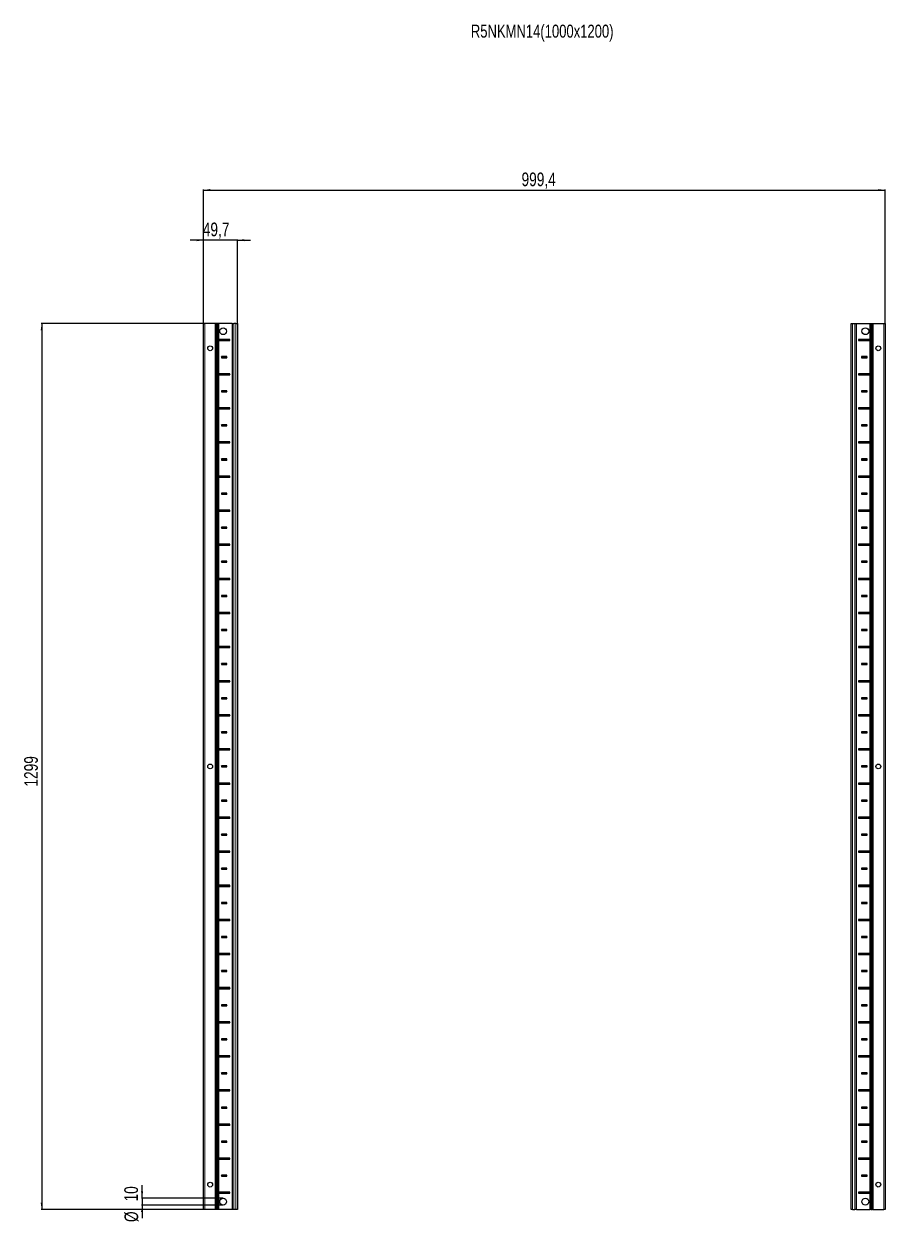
# Model space of a CAD drawing. Header units: millimetres. Extents: x -199 to 4194, y -2447 to 1507.
# Drawn here: x -199 to 1063, y -870 to 886 of the extents above; entities that cross this region are included whole.
import ezdxf

# ---------------------------------------------------------------- set-up
doc = ezdxf.new("R2010")
doc.units = ezdxf.units.MM
doc.layers.add('FORMAT', color=7, linetype='Continuous')
doc.styles.add('SLDTEXTSTYLE0', font='TXT', dxfattribs={"width": 0.75})
doc.dimstyles.new('SLDDIMSTYLE0', dxfattribs={"dimtxt": 20, "dimasz": 10, "dimexe": 0, "dimexo": 0.0625, "dimgap": 5, "dimtad": 2, "dimdec": 1, "dimrnd": 1e-09, "dimzin": 12, "dimdsep": 46, "dimtxsty": 'SLDTEXTSTYLE0', "dimsah": 1, "dimcen": 0.09, "dimadec": 0, "dimazin": 3, "dimtfac": 1, "dimtofl": 0, "dimtmove": 0, "dimatfit": 3, "dimfxl": 0, "dimfrac": 2, "dimtolj": 1, "dimtzin": 12, "dimarcsym": 0})
doc.dimstyles.new('SLDDIMSTYLE1', dxfattribs={"dimtxt": 20, "dimasz": 10, "dimexe": 0, "dimexo": 0.0625, "dimgap": 5, "dimtad": 2, "dimdec": 1, "dimrnd": 1e-09, "dimzin": 12, "dimdsep": 46, "dimtxsty": 'SLDTEXTSTYLE0', "dimsah": 1, "dimcen": 0.09, "dimadec": 0, "dimazin": 3, "dimtfac": 1, "dimtmove": 0, "dimatfit": 0, "dimfxl": 0, "dimfrac": 2, "dimtolj": 1, "dimtzin": 12, "dimarcsym": 0})

# ---------------------------------------------------------------- blocks, each defined once
blk = doc.blocks.new('_D')
at = {"layer": 'FORMAT'}
for p, q in [((86.4, 447.2), (-174.2, 447.2)), ((-173.2, 447.2), (-173.2, -851.8)), ((86.4, -851.8), (-174.2, -851.8))]:
    blk.add_line(p, q, dxfattribs=at)
for points in [[(-173.2, 447.2), (-174.7, 437.2), (-171.6, 437.2)], [(-173.2, -851.8), (-171.6, -841.8), (-174.7, -841.8)]]:
    blk.add_solid(points, dxfattribs=at)
at = {"layer": 'FORMAT', "insert": (-198.9, -231.8), "char_height": 20, "attachment_point": 1, "rotation": 90, "style": 'SLDTEXTSTYLE0'}
blk.add_mtext('1299', dxfattribs=at)
blk = doc.blocks.new('_D_1')
at = {"layer": 'FORMAT'}
for p, q in [((64, 447.2), (64, 643.6)), ((64, 642.6), (1063.4, 642.6)), ((1063.4, 447.2), (1063.4, 643.6))]:
    blk.add_line(p, q, dxfattribs=at)
for points in [[(64, 642.6), (74, 641.1), (74, 644.2)], [(1063.4, 642.6), (1053.4, 644.2), (1053.4, 641.1)]]:
    blk.add_solid(points, dxfattribs=at)
at = {"layer": 'FORMAT', "insert": (530.4, 668.4), "char_height": 20, "attachment_point": 1, "style": 'SLDTEXTSTYLE0'}
blk.add_mtext('999,4', dxfattribs=at)
blk = doc.blocks.new('_D_2')
at = {"layer": 'FORMAT'}
for p, q in [((64, 569.2), (44.7, 569.2)), ((64, 447.2), (64, 570.2)), ((113.7, 569.2), (64, 569.2)), ((113.7, 447.2), (113.7, 570.2)), ((113.7, 569.2), (132.9, 569.2))]:
    blk.add_line(p, q, dxfattribs=at)
for points in [[(64, 569.2), (54, 570.7), (54, 567.7)], [(113.7, 569.2), (123.7, 567.7), (123.7, 570.7)]]:
    blk.add_solid(points, dxfattribs=at)
at = {"layer": 'FORMAT', "insert": (63, 595), "char_height": 20, "attachment_point": 1, "style": 'SLDTEXTSTYLE0'}
blk.add_mtext('49,7', dxfattribs=at)
blk = doc.blocks.new('_D_3')
at = {"layer": 'FORMAT'}
for p, q in [((-26, -835.3), (-26, -816.1)), ((92.8, -835.3), (-27, -835.3)), ((-26, -835.3), (-26, -845.3)), ((92.8, -845.3), (-27, -845.3)), ((-26, -845.3), (-26, -864.5))]:
    blk.add_line(p, q, dxfattribs=at)
for points in [[(-26, -835.3), (-24.5, -825.3), (-27.6, -825.3)], [(-26, -845.3), (-27.6, -855.3), (-24.5, -855.3)]]:
    blk.add_solid(points, dxfattribs=at)
at = {"layer": 'FORMAT', "char_height": 20, "attachment_point": 1, "rotation": 90, "style": 'SLDTEXTSTYLE0'}
for s, insert in [('10', (-52.1, -840)), ('%%c', (-51.8, -870.2))]:
    blk.add_mtext(s, dxfattribs=dict(at, insert=insert))

msp = doc.modelspace()

# ---------------------------------------------------------------- linework, layer by layer
at = {"color": 7, "linetype": 'Continuous', "lineweight": 25}
for p, q in [((63.98, -851.79), (63.98, 447.21)), ((63.98, 447.21), (65.98, 447.21)), ((81.33, 447.21), (65.98, 447.21)), ((81.33, 447.21), (81.98, 447.21)), ((81.98, -851.79), (81.98, 447.21)), ((81.98, 447.21), (82.56, 447.21)), ((83.77, 447.21), (82.56, 447.21)), ((83.77, -851.79), (83.77, 447.21)), ((83.8, 447.21), (83.77, 447.21)), ((83.8, -851.79), (83.8, 447.21)), ((85.01, 447.21), (83.8, 447.21)), ((85.01, 447.21), (86.42, 447.21)), ((105.83, 447.21), (86.42, 447.21)), ((105.83, 447.21), (106.48, 447.21)), ((106.48, -851.79), (106.48, 447.21)), ((106.48, 447.21), (108.48, 447.21)), ((111.68, 447.21), (108.48, 447.21)), ((111.68, 447.21), (113.68, 447.21)), ((113.68, 447.21), (113.68, -851.79)), ((1013.68, -851.79), (1013.68, 447.21)), ((1013.68, 447.21), (1015.68, 447.21)), ((1015.68, 447.21), (1018.88, 447.21)), ((1018.88, 447.21), (1020.88, 447.21)), ((1020.88, 447.21), (1020.88, -851.79)), ((1020.88, 447.21), (1021.53, 447.21)), ((1021.53, 447.21), (1040.93, 447.21)), ((1040.93, 447.21), (1042.34, 447.21)), ((1042.34, 447.21), (1043.55, 447.21)), ((1043.55, 447.21), (1043.55, -851.79)), ((1043.55, 447.21), (1043.58, 447.21)), ((1043.58, 447.21), (1043.58, -851.79)), ((1043.58, 447.21), (1044.79, 447.21)), ((1044.79, 447.21), (1045.38, 447.21)), ((1045.38, 447.21), (1045.38, -851.79)), ((1045.38, 447.21), (1046.03, 447.21)), ((1046.03, 447.21), (1061.38, 447.21)), ((1061.38, 447.21), (1063.38, 447.21)), ((1063.38, 447.21), (1063.38, -851.79)), ((85.93, 423.35), (85.93, 422.06)), ((86.58, 422.71), (85.93, 423.35)), ((86.58, 422.71), (85.93, 422.06)), ((102.83, 423.46), (86.42, 423.46)), ((86.42, 421.96), (102.83, 421.96)), ((102.08, 422.71), (86.58, 422.71)), ((102.08, 422.71), (102.83, 423.46)), ((102.08, 422.71), (102.83, 421.96)), ((102.83, 421.96), (102.83, 423.46)), ((1040.93, 423.46), (1024.53, 423.46)), ((1024.53, 423.46), (1024.53, 421.96)), ((1025.28, 422.71), (1024.53, 423.46)), ((1025.28, 422.71), (1024.53, 421.96)), ((1024.53, 421.96), (1040.93, 421.96)), ((1025.28, 422.71), (1040.78, 422.71)), ((1040.78, 422.71), (1041.42, 423.35)), ((1040.78, 422.71), (1041.42, 422.06)), ((1041.42, 422.06), (1041.42, 423.35)), ((98.33, 398.46), (90.33, 398.46)), ((90.33, 398.46), (90.33, 396.96)), ((91.08, 397.71), (90.33, 398.46)), ((91.08, 397.71), (90.33, 396.96)), ((90.33, 396.96), (98.33, 396.96)), ((97.58, 397.71), (91.08, 397.71)), ((97.58, 397.71), (98.33, 398.46)), ((97.58, 397.71), (98.33, 396.96)), ((98.33, 396.96), (98.33, 398.46)), ((1037.03, 398.46), (1029.03, 398.46)), ((1029.03, 398.46), (1029.03, 396.96)), ((1029.78, 397.71), (1029.03, 398.46)), ((1029.78, 397.71), (1029.03, 396.96)), ((1029.03, 396.96), (1037.03, 396.96)), ((1029.78, 397.71), (1036.28, 397.71)), ((1036.28, 397.71), (1037.03, 398.46)), ((1036.28, 397.71), (1037.03, 396.96)), ((1037.03, 396.96), (1037.03, 398.46)), ((85.93, 373.35), (85.93, 372.06)), ((86.58, 372.71), (85.93, 373.35)), ((86.58, 372.71), (85.93, 372.06)), ((102.83, 373.46), (86.42, 373.46)), ((86.42, 371.96), (102.83, 371.96)), ((102.08, 372.71), (86.58, 372.71)), ((102.08, 372.71), (102.83, 373.46)), ((102.08, 372.71), (102.83, 371.96)), ((102.83, 371.96), (102.83, 373.46)), ((1040.93, 373.46), (1024.53, 373.46)), ((1024.53, 373.46), (1024.53, 371.96)), ((1025.28, 372.71), (1024.53, 373.46)), ((1025.28, 372.71), (1024.53, 371.96)), ((1024.53, 371.96), (1040.93, 371.96)), ((1025.28, 372.71), (1040.78, 372.71)), ((1040.78, 372.71), (1041.42, 373.35)), ((1040.78, 372.71), (1041.42, 372.06)), ((1041.42, 372.06), (1041.42, 373.35)), ((98.33, 348.46), (90.33, 348.46)), ((90.33, 348.46), (90.33, 346.96)), ((91.08, 347.71), (90.33, 348.46)), ((91.08, 347.71), (90.33, 346.96)), ((90.33, 346.96), (98.33, 346.96)), ((97.58, 347.71), (91.08, 347.71)), ((97.58, 347.71), (98.33, 348.46)), ((97.58, 347.71), (98.33, 346.96)), ((98.33, 346.96), (98.33, 348.46)), ((1037.03, 348.46), (1029.03, 348.46)), ((1029.03, 348.46), (1029.03, 346.96)), ((1029.78, 347.71), (1029.03, 348.46)), ((1029.78, 347.71), (1029.03, 346.96)), ((1029.03, 346.96), (1037.03, 346.96)), ((1029.78, 347.71), (1036.28, 347.71)), ((1036.28, 347.71), (1037.03, 348.46)), ((1036.28, 347.71), (1037.03, 346.96)), ((1037.03, 346.96), (1037.03, 348.46)), ((85.93, 323.35), (85.93, 322.06)), ((86.58, 322.71), (85.93, 323.35)), ((86.58, 322.71), (85.93, 322.06)), ((102.83, 323.46), (86.42, 323.46)), ((86.42, 321.96), (102.83, 321.96)), ((102.08, 322.71), (86.58, 322.71)), ((102.08, 322.71), (102.83, 323.46)), ((102.08, 322.71), (102.83, 321.96)), ((102.83, 321.96), (102.83, 323.46)), ((1040.93, 323.46), (1024.53, 323.46)), ((1024.53, 323.46), (1024.53, 321.96)), ((1025.28, 322.71), (1024.53, 323.46)), ((1025.28, 322.71), (1024.53, 321.96)), ((1024.53, 321.96), (1040.93, 321.96)), ((1025.28, 322.71), (1040.78, 322.71)), ((1040.78, 322.71), (1041.42, 323.35)), ((1040.78, 322.71), (1041.42, 322.06)), ((1041.42, 322.06), (1041.42, 323.35)), ((98.33, 298.46), (90.33, 298.46)), ((90.33, 298.46), (90.33, 296.96)), ((91.08, 297.71), (90.33, 298.46)), ((91.08, 297.71), (90.33, 296.96)), ((90.33, 296.96), (98.33, 296.96)), ((97.58, 297.71), (91.08, 297.71)), ((97.58, 297.71), (98.33, 298.46)), ((97.58, 297.71), (98.33, 296.96)), ((98.33, 296.96), (98.33, 298.46)), ((1037.03, 298.46), (1029.03, 298.46)), ((1029.03, 298.46), (1029.03, 296.96)), ((1029.78, 297.71), (1029.03, 298.46)), ((1029.78, 297.71), (1029.03, 296.96)), ((1029.03, 296.96), (1037.03, 296.96)), ((1029.78, 297.71), (1036.28, 297.71)), ((1036.28, 297.71), (1037.03, 298.46)), ((1036.28, 297.71), (1037.03, 296.96)), ((1037.03, 296.96), (1037.03, 298.46)), ((85.93, 273.35), (85.93, 272.06)), ((86.58, 272.71), (85.93, 273.35)), ((86.58, 272.71), (85.93, 272.06)), ((102.83, 273.46), (86.42, 273.46)), ((86.42, 271.96), (102.83, 271.96)), ((102.08, 272.71), (86.58, 272.71)), ((102.08, 272.71), (102.83, 273.46)), ((102.08, 272.71), (102.83, 271.96)), ((102.83, 271.96), (102.83, 273.46)), ((1040.93, 273.46), (1024.53, 273.46)), ((1024.53, 273.46), (1024.53, 271.96)), ((1025.28, 272.71), (1024.53, 273.46)), ((1025.28, 272.71), (1024.53, 271.96)), ((1024.53, 271.96), (1040.93, 271.96)), ((1025.28, 272.71), (1040.78, 272.71)), ((1040.78, 272.71), (1041.42, 273.35)), ((1040.78, 272.71), (1041.42, 272.06)), ((1041.42, 272.06), (1041.42, 273.35)), ((98.33, 248.46), (90.33, 248.46)), ((90.33, 248.46), (90.33, 246.96)), ((91.08, 247.71), (90.33, 248.46)), ((91.08, 247.71), (90.33, 246.96)), ((90.33, 246.96), (98.33, 246.96)), ((97.58, 247.71), (91.08, 247.71)), ((97.58, 247.71), (98.33, 248.46)), ((97.58, 247.71), (98.33, 246.96)), ((98.33, 246.96), (98.33, 248.46)), ((1037.03, 248.46), (1029.03, 248.46)), ((1029.03, 248.46), (1029.03, 246.96)), ((1029.78, 247.71), (1029.03, 248.46)), ((1029.78, 247.71), (1029.03, 246.96)), ((1029.03, 246.96), (1037.03, 246.96)), ((1029.78, 247.71), (1036.28, 247.71)), ((1036.28, 247.71), (1037.03, 248.46)), ((1036.28, 247.71), (1037.03, 246.96)), ((1037.03, 246.96), (1037.03, 248.46)), ((85.93, 223.35), (85.93, 222.06)), ((86.58, 222.71), (85.93, 223.35)), ((86.58, 222.71), (85.93, 222.06)), ((102.83, 223.46), (86.42, 223.46)), ((86.42, 221.96), (102.83, 221.96)), ((102.08, 222.71), (86.58, 222.71)), ((102.08, 222.71), (102.83, 223.46)), ((102.08, 222.71), (102.83, 221.96)), ((102.83, 221.96), (102.83, 223.46)), ((1040.93, 223.46), (1024.53, 223.46)), ((1024.53, 223.46), (1024.53, 221.96)), ((1025.28, 222.71), (1024.53, 223.46)), ((1025.28, 222.71), (1024.53, 221.96)), ((1024.53, 221.96), (1040.93, 221.96)), ((1025.28, 222.71), (1040.78, 222.71)), ((1040.78, 222.71), (1041.42, 223.35)), ((1040.78, 222.71), (1041.42, 222.06)), ((1041.42, 222.06), (1041.42, 223.35)), ((98.33, 198.46), (90.33, 198.46)), ((90.33, 198.46), (90.33, 196.96)), ((91.08, 197.71), (90.33, 198.46)), ((91.08, 197.71), (90.33, 196.96)), ((90.33, 196.96), (98.33, 196.96)), ((97.58, 197.71), (91.08, 197.71)), ((97.58, 197.71), (98.33, 198.46)), ((97.58, 197.71), (98.33, 196.96)), ((98.33, 196.96), (98.33, 198.46)), ((1037.03, 198.46), (1029.03, 198.46)), ((1029.03, 198.46), (1029.03, 196.96)), ((1029.78, 197.71), (1029.03, 198.46)), ((1029.78, 197.71), (1029.03, 196.96)), ((1029.03, 196.96), (1037.03, 196.96)), ((1029.78, 197.71), (1036.28, 197.71)), ((1036.28, 197.71), (1037.03, 198.46)), ((1036.28, 197.71), (1037.03, 196.96)), ((1037.03, 196.96), (1037.03, 198.46)), ((85.93, 173.35), (85.93, 172.06)), ((86.58, 172.71), (85.93, 173.35)), ((86.58, 172.71), (85.93, 172.06)), ((102.83, 173.46), (86.42, 173.46)), ((86.42, 171.96), (102.83, 171.96)), ((102.08, 172.71), (86.58, 172.71)), ((102.08, 172.71), (102.83, 173.46)), ((102.08, 172.71), (102.83, 171.96)), ((102.83, 171.96), (102.83, 173.46)), ((1040.93, 173.46), (1024.53, 173.46)), ((1024.53, 173.46), (1024.53, 171.96)), ((1025.28, 172.71), (1024.53, 173.46)), ((1025.28, 172.71), (1024.53, 171.96)), ((1024.53, 171.96), (1040.93, 171.96)), ((1025.28, 172.71), (1040.78, 172.71)), ((1040.78, 172.71), (1041.42, 173.35)), ((1040.78, 172.71), (1041.42, 172.06)), ((1041.42, 172.06), (1041.42, 173.35)), ((98.33, 148.46), (90.33, 148.46)), ((90.33, 148.46), (90.33, 146.96)), ((91.08, 147.71), (90.33, 148.46)), ((91.08, 147.71), (90.33, 146.96)), ((90.33, 146.96), (98.33, 146.96)), ((97.58, 147.71), (91.08, 147.71)), ((97.58, 147.71), (98.33, 148.46)), ((97.58, 147.71), (98.33, 146.96)), ((98.33, 146.96), (98.33, 148.46)), ((1037.03, 148.46), (1029.03, 148.46)), ((1029.03, 148.46), (1029.03, 146.96)), ((1029.78, 147.71), (1029.03, 148.46)), ((1029.78, 147.71), (1029.03, 146.96)), ((1029.03, 146.96), (1037.03, 146.96)), ((1029.78, 147.71), (1036.28, 147.71)), ((1036.28, 147.71), (1037.03, 148.46)), ((1036.28, 147.71), (1037.03, 146.96)), ((1037.03, 146.96), (1037.03, 148.46)), ((85.93, 123.35), (85.93, 122.06)), ((86.58, 122.71), (85.93, 123.35)), ((102.83, 123.46), (86.42, 123.46)), ((102.08, 122.71), (102.83, 123.46)), ((102.83, 121.96), (102.83, 123.46)), ((1040.93, 123.46), (1024.53, 123.46)), ((1024.53, 123.46), (1024.53, 121.96)), ((1025.28, 122.71), (1024.53, 123.46)), ((1040.78, 122.71), (1041.42, 123.35)), ((1041.42, 122.06), (1041.42, 123.35)), ((86.58, 122.71), (85.93, 122.06)), ((86.42, 121.96), (102.83, 121.96)), ((102.08, 122.71), (86.58, 122.71)), ((102.08, 122.71), (102.83, 121.96)), ((1025.28, 122.71), (1024.53, 121.96)), ((1024.53, 121.96), (1040.93, 121.96)), ((1025.28, 122.71), (1040.78, 122.71)), ((1040.78, 122.71), (1041.42, 122.06)), ((98.33, 98.46), (90.33, 98.46)), ((90.33, 98.46), (90.33, 96.96)), ((91.08, 97.71), (90.33, 98.46)), ((91.08, 97.71), (90.33, 96.96)), ((90.33, 96.96), (98.33, 96.96)), ((97.58, 97.71), (91.08, 97.71)), ((97.58, 97.71), (98.33, 98.46)), ((97.58, 97.71), (98.33, 96.96)), ((98.33, 96.96), (98.33, 98.46)), ((1037.03, 98.46), (1029.03, 98.46)), ((1029.03, 98.46), (1029.03, 96.96)), ((1029.78, 97.71), (1029.03, 98.46)), ((1029.78, 97.71), (1029.03, 96.96)), ((1029.03, 96.96), (1037.03, 96.96)), ((1029.78, 97.71), (1036.28, 97.71)), ((1036.28, 97.71), (1037.03, 98.46)), ((1036.28, 97.71), (1037.03, 96.96)), ((1037.03, 96.96), (1037.03, 98.46)), ((85.93, 73.35), (85.93, 72.06)), ((86.58, 72.71), (85.93, 73.35)), ((86.58, 72.71), (85.93, 72.06)), ((102.83, 73.46), (86.42, 73.46)), ((86.42, 71.96), (102.83, 71.96)), ((102.08, 72.71), (86.58, 72.71)), ((102.08, 72.71), (102.83, 73.46)), ((102.08, 72.71), (102.83, 71.96)), ((102.83, 71.96), (102.83, 73.46)), ((1040.93, 73.46), (1024.53, 73.46)), ((1024.53, 73.46), (1024.53, 71.96)), ((1025.28, 72.71), (1024.53, 73.46)), ((1025.28, 72.71), (1024.53, 71.96)), ((1024.53, 71.96), (1040.93, 71.96)), ((1025.28, 72.71), (1040.78, 72.71)), ((1040.78, 72.71), (1041.42, 73.35)), ((1040.78, 72.71), (1041.42, 72.06)), ((1041.42, 72.06), (1041.42, 73.35)), ((98.33, 48.46), (90.33, 48.46)), ((90.33, 48.46), (90.33, 46.96)), ((91.08, 47.71), (90.33, 48.46)), ((91.08, 47.71), (90.33, 46.96)), ((90.33, 46.96), (98.33, 46.96)), ((97.58, 47.71), (91.08, 47.71)), ((97.58, 47.71), (98.33, 48.46)), ((97.58, 47.71), (98.33, 46.96)), ((98.33, 46.96), (98.33, 48.46)), ((1037.03, 48.46), (1029.03, 48.46)), ((1029.03, 48.46), (1029.03, 46.96)), ((1029.78, 47.71), (1029.03, 48.46)), ((1029.78, 47.71), (1029.03, 46.96)), ((1029.03, 46.96), (1037.03, 46.96)), ((1029.78, 47.71), (1036.28, 47.71)), ((1036.28, 47.71), (1037.03, 48.46)), ((1036.28, 47.71), (1037.03, 46.96)), ((1037.03, 46.96), (1037.03, 48.46)), ((85.93, 23.35), (85.93, 22.06)), ((86.58, 22.71), (85.93, 23.35)), ((86.58, 22.71), (85.93, 22.06)), ((102.83, 23.46), (86.42, 23.46)), ((86.42, 21.96), (102.83, 21.96)), ((102.08, 22.71), (86.58, 22.71)), ((102.08, 22.71), (102.83, 23.46)), ((102.08, 22.71), (102.83, 21.96)), ((102.83, 21.96), (102.83, 23.46)), ((1040.93, 23.46), (1024.53, 23.46)), ((1024.53, 23.46), (1024.53, 21.96)), ((1025.28, 22.71), (1024.53, 23.46)), ((1025.28, 22.71), (1024.53, 21.96)), ((1024.53, 21.96), (1040.93, 21.96)), ((1025.28, 22.71), (1040.78, 22.71)), ((1040.78, 22.71), (1041.42, 23.35)), ((1040.78, 22.71), (1041.42, 22.06)), ((1041.42, 22.06), (1041.42, 23.35)), ((98.33, -1.54), (90.33, -1.54)), ((90.33, -1.54), (90.33, -3.04)), ((91.08, -2.29), (90.33, -1.54)), ((91.08, -2.29), (90.33, -3.04)), ((90.33, -3.04), (98.33, -3.04)), ((97.58, -2.29), (91.08, -2.29)), ((97.58, -2.29), (98.33, -1.54)), ((97.58, -2.29), (98.33, -3.04)), ((98.33, -3.04), (98.33, -1.54)), ((1037.03, -1.54), (1029.03, -1.54)), ((1029.03, -1.54), (1029.03, -3.04)), ((1029.78, -2.29), (1029.03, -1.54)), ((1029.78, -2.29), (1029.03, -3.04)), ((1029.03, -3.04), (1037.03, -3.04)), ((1029.78, -2.29), (1036.28, -2.29)), ((1036.28, -2.29), (1037.03, -1.54)), ((1036.28, -2.29), (1037.03, -3.04)), ((1037.03, -3.04), (1037.03, -1.54)), ((85.93, -26.65), (85.93, -27.94)), ((86.58, -27.29), (85.93, -26.65)), ((86.58, -27.29), (85.93, -27.94)), ((102.83, -26.54), (86.42, -26.54)), ((86.42, -28.04), (102.83, -28.04)), ((102.08, -27.29), (86.58, -27.29)), ((102.08, -27.29), (102.83, -26.54)), ((102.08, -27.29), (102.83, -28.04)), ((102.83, -28.04), (102.83, -26.54)), ((1040.93, -26.54), (1024.53, -26.54)), ((1024.53, -26.54), (1024.53, -28.04)), ((1025.28, -27.29), (1024.53, -26.54)), ((1025.28, -27.29), (1024.53, -28.04)), ((1024.53, -28.04), (1040.93, -28.04)), ((1025.28, -27.29), (1040.78, -27.29)), ((1040.78, -27.29), (1041.42, -26.65)), ((1040.78, -27.29), (1041.42, -27.94)), ((1041.42, -27.94), (1041.42, -26.65)), ((98.33, -51.54), (90.33, -51.54)), ((90.33, -51.54), (90.33, -53.04)), ((91.08, -52.29), (90.33, -51.54)), ((91.08, -52.29), (90.33, -53.04)), ((97.58, -52.29), (91.08, -52.29)), ((97.58, -52.29), (98.33, -51.54)), ((97.58, -52.29), (98.33, -53.04)), ((98.33, -53.04), (98.33, -51.54)), ((1037.03, -51.54), (1029.03, -51.54)), ((1029.03, -51.54), (1029.03, -53.04)), ((1029.78, -52.29), (1029.03, -51.54)), ((1029.78, -52.29), (1029.03, -53.04)), ((1029.78, -52.29), (1036.28, -52.29)), ((1036.28, -52.29), (1037.03, -51.54)), ((1036.28, -52.29), (1037.03, -53.04)), ((1037.03, -53.04), (1037.03, -51.54)), ((90.33, -53.04), (98.33, -53.04)), ((1029.03, -53.04), (1037.03, -53.04)), ((85.93, -76.65), (85.93, -77.94)), ((86.58, -77.29), (85.93, -76.65)), ((86.58, -77.29), (85.93, -77.94)), ((102.83, -76.54), (86.42, -76.54)), ((86.42, -78.04), (102.83, -78.04)), ((102.08, -77.29), (86.58, -77.29)), ((102.08, -77.29), (102.83, -76.54)), ((102.08, -77.29), (102.83, -78.04)), ((102.83, -78.04), (102.83, -76.54)), ((1040.93, -76.54), (1024.53, -76.54)), ((1024.53, -76.54), (1024.53, -78.04)), ((1025.28, -77.29), (1024.53, -76.54)), ((1025.28, -77.29), (1024.53, -78.04)), ((1024.53, -78.04), (1040.93, -78.04)), ((1025.28, -77.29), (1040.78, -77.29)), ((1040.78, -77.29), (1041.42, -76.65)), ((1040.78, -77.29), (1041.42, -77.94)), ((1041.42, -77.94), (1041.42, -76.65)), ((98.33, -101.54), (90.33, -101.54)), ((90.33, -101.54), (90.33, -103.04)), ((91.08, -102.29), (90.33, -101.54)), ((91.08, -102.29), (90.33, -103.04)), ((90.33, -103.04), (98.33, -103.04)), ((97.58, -102.29), (91.08, -102.29)), ((97.58, -102.29), (98.33, -101.54)), ((97.58, -102.29), (98.33, -103.04)), ((98.33, -103.04), (98.33, -101.54)), ((1037.03, -101.54), (1029.03, -101.54)), ((1029.03, -101.54), (1029.03, -103.04)), ((1029.78, -102.29), (1029.03, -101.54)), ((1029.78, -102.29), (1029.03, -103.04)), ((1029.03, -103.04), (1037.03, -103.04)), ((1029.78, -102.29), (1036.28, -102.29)), ((1036.28, -102.29), (1037.03, -101.54)), ((1036.28, -102.29), (1037.03, -103.04)), ((1037.03, -103.04), (1037.03, -101.54)), ((85.93, -126.65), (85.93, -127.94)), ((86.58, -127.29), (85.93, -126.65)), ((86.58, -127.29), (85.93, -127.94)), ((102.83, -126.54), (86.42, -126.54)), ((86.42, -128.04), (102.83, -128.04)), ((102.08, -127.29), (86.58, -127.29)), ((102.08, -127.29), (102.83, -126.54)), ((102.08, -127.29), (102.83, -128.04)), ((102.83, -128.04), (102.83, -126.54)), ((1040.93, -126.54), (1024.53, -126.54)), ((1024.53, -126.54), (1024.53, -128.04)), ((1025.28, -127.29), (1024.53, -126.54)), ((1025.28, -127.29), (1024.53, -128.04)), ((1024.53, -128.04), (1040.93, -128.04)), ((1025.28, -127.29), (1040.78, -127.29)), ((1040.78, -127.29), (1041.42, -126.65)), ((1040.78, -127.29), (1041.42, -127.94)), ((1041.42, -127.94), (1041.42, -126.65)), ((98.33, -151.54), (90.33, -151.54)), ((90.33, -151.54), (90.33, -153.04)), ((91.08, -152.29), (90.33, -151.54)), ((91.08, -152.29), (90.33, -153.04)), ((90.33, -153.04), (98.33, -153.04)), ((97.58, -152.29), (91.08, -152.29)), ((97.58, -152.29), (98.33, -151.54)), ((97.58, -152.29), (98.33, -153.04)), ((98.33, -153.04), (98.33, -151.54)), ((1037.03, -151.54), (1029.03, -151.54)), ((1029.03, -151.54), (1029.03, -153.04)), ((1029.78, -152.29), (1029.03, -151.54)), ((1029.78, -152.29), (1029.03, -153.04)), ((1029.03, -153.04), (1037.03, -153.04)), ((1029.78, -152.29), (1036.28, -152.29)), ((1036.28, -152.29), (1037.03, -151.54)), ((1036.28, -152.29), (1037.03, -153.04)), ((1037.03, -153.04), (1037.03, -151.54)), ((85.93, -176.65), (85.93, -177.94)), ((86.58, -177.29), (85.93, -176.65)), ((86.58, -177.29), (85.93, -177.94)), ((102.83, -176.54), (86.42, -176.54)), ((86.42, -178.04), (102.83, -178.04)), ((102.08, -177.29), (86.58, -177.29)), ((102.08, -177.29), (102.83, -176.54)), ((102.08, -177.29), (102.83, -178.04)), ((102.83, -178.04), (102.83, -176.54)), ((1040.93, -176.54), (1024.53, -176.54)), ((1024.53, -176.54), (1024.53, -178.04)), ((1025.28, -177.29), (1024.53, -176.54)), ((1025.28, -177.29), (1024.53, -178.04)), ((1024.53, -178.04), (1040.93, -178.04)), ((1025.28, -177.29), (1040.78, -177.29)), ((1040.78, -177.29), (1041.42, -176.65)), ((1040.78, -177.29), (1041.42, -177.94)), ((1041.42, -177.94), (1041.42, -176.65)), ((98.33, -201.54), (90.33, -201.54)), ((90.33, -201.54), (90.33, -203.04)), ((91.08, -202.29), (90.33, -201.54)), ((91.08, -202.29), (90.33, -203.04)), ((90.33, -203.04), (98.33, -203.04)), ((97.58, -202.29), (91.08, -202.29)), ((97.58, -202.29), (98.33, -201.54)), ((97.58, -202.29), (98.33, -203.04)), ((98.33, -203.04), (98.33, -201.54)), ((1037.03, -201.54), (1029.03, -201.54)), ((1029.03, -201.54), (1029.03, -203.04)), ((1029.78, -202.29), (1029.03, -201.54)), ((1029.78, -202.29), (1029.03, -203.04)), ((1029.03, -203.04), (1037.03, -203.04)), ((1029.78, -202.29), (1036.28, -202.29)), ((1036.28, -202.29), (1037.03, -201.54)), ((1036.28, -202.29), (1037.03, -203.04)), ((1037.03, -203.04), (1037.03, -201.54)), ((85.93, -226.65), (85.93, -227.94)), ((86.58, -227.29), (85.93, -226.65)), ((86.58, -227.29), (85.93, -227.94)), ((102.83, -226.54), (86.42, -226.54)), ((86.42, -228.04), (102.83, -228.04)), ((102.08, -227.29), (86.58, -227.29)), ((102.08, -227.29), (102.83, -226.54)), ((102.08, -227.29), (102.83, -228.04)), ((102.83, -228.04), (102.83, -226.54)), ((1040.93, -226.54), (1024.53, -226.54)), ((1024.53, -226.54), (1024.53, -228.04)), ((1025.28, -227.29), (1024.53, -226.54)), ((1025.28, -227.29), (1024.53, -228.04)), ((1024.53, -228.04), (1040.93, -228.04)), ((1025.28, -227.29), (1040.78, -227.29)), ((1040.78, -227.29), (1041.42, -226.65)), ((1040.78, -227.29), (1041.42, -227.94)), ((1041.42, -227.94), (1041.42, -226.65)), ((98.33, -251.54), (90.33, -251.54)), ((90.33, -251.54), (90.33, -253.04)), ((91.08, -252.29), (90.33, -251.54)), ((91.08, -252.29), (90.33, -253.04)), ((90.33, -253.04), (98.33, -253.04)), ((97.58, -252.29), (91.08, -252.29)), ((97.58, -252.29), (98.33, -251.54)), ((97.58, -252.29), (98.33, -253.04)), ((98.33, -253.04), (98.33, -251.54)), ((1037.03, -251.54), (1029.03, -251.54)), ((1029.03, -251.54), (1029.03, -253.04)), ((1029.78, -252.29), (1029.03, -251.54)), ((1029.78, -252.29), (1029.03, -253.04)), ((1029.03, -253.04), (1037.03, -253.04)), ((1029.78, -252.29), (1036.28, -252.29)), ((1036.28, -252.29), (1037.03, -251.54)), ((1036.28, -252.29), (1037.03, -253.04)), ((1037.03, -253.04), (1037.03, -251.54)), ((85.93, -276.65), (85.93, -277.94)), ((86.58, -277.29), (85.93, -276.65)), ((86.58, -277.29), (85.93, -277.94)), ((102.83, -276.54), (86.42, -276.54)), ((86.42, -278.04), (102.83, -278.04)), ((102.08, -277.29), (86.58, -277.29)), ((102.08, -277.29), (102.83, -276.54)), ((102.08, -277.29), (102.83, -278.04)), ((102.83, -278.04), (102.83, -276.54)), ((1040.93, -276.54), (1024.53, -276.54)), ((1024.53, -276.54), (1024.53, -278.04)), ((1025.28, -277.29), (1024.53, -276.54)), ((1025.28, -277.29), (1024.53, -278.04)), ((1024.53, -278.04), (1040.93, -278.04)), ((1025.28, -277.29), (1040.78, -277.29)), ((1040.78, -277.29), (1041.42, -276.65)), ((1040.78, -277.29), (1041.42, -277.94)), ((1041.42, -277.94), (1041.42, -276.65)), ((98.33, -301.54), (90.33, -301.54)), ((90.33, -301.54), (90.33, -303.04)), ((91.08, -302.29), (90.33, -301.54)), ((91.08, -302.29), (90.33, -303.04)), ((90.33, -303.04), (98.33, -303.04)), ((97.58, -302.29), (91.08, -302.29)), ((97.58, -302.29), (98.33, -301.54)), ((97.58, -302.29), (98.33, -303.04)), ((98.33, -303.04), (98.33, -301.54)), ((1037.03, -301.54), (1029.03, -301.54)), ((1029.03, -301.54), (1029.03, -303.04)), ((1029.78, -302.29), (1029.03, -301.54)), ((1029.78, -302.29), (1029.03, -303.04)), ((1029.03, -303.04), (1037.03, -303.04)), ((1029.78, -302.29), (1036.28, -302.29)), ((1036.28, -302.29), (1037.03, -301.54)), ((1036.28, -302.29), (1037.03, -303.04)), ((1037.03, -303.04), (1037.03, -301.54)), ((85.93, -326.65), (85.93, -327.94)), ((86.58, -327.29), (85.93, -326.65)), ((86.58, -327.29), (85.93, -327.94)), ((102.83, -326.54), (86.42, -326.54)), ((86.42, -328.04), (102.83, -328.04)), ((102.08, -327.29), (86.58, -327.29)), ((102.08, -327.29), (102.83, -326.54)), ((102.08, -327.29), (102.83, -328.04)), ((102.83, -328.04), (102.83, -326.54)), ((1040.93, -326.54), (1024.53, -326.54)), ((1024.53, -326.54), (1024.53, -328.04)), ((1025.28, -327.29), (1024.53, -326.54)), ((1025.28, -327.29), (1024.53, -328.04)), ((1024.53, -328.04), (1040.93, -328.04)), ((1025.28, -327.29), (1040.78, -327.29)), ((1040.78, -327.29), (1041.42, -326.65)), ((1040.78, -327.29), (1041.42, -327.94)), ((1041.42, -327.94), (1041.42, -326.65)), ((98.33, -351.54), (90.33, -351.54)), ((90.33, -351.54), (90.33, -353.04)), ((91.08, -352.29), (90.33, -351.54)), ((91.08, -352.29), (90.33, -353.04)), ((90.33, -353.04), (98.33, -353.04)), ((97.58, -352.29), (91.08, -352.29)), ((97.58, -352.29), (98.33, -351.54)), ((97.58, -352.29), (98.33, -353.04)), ((98.33, -353.04), (98.33, -351.54)), ((1037.03, -351.54), (1029.03, -351.54)), ((1029.03, -351.54), (1029.03, -353.04)), ((1029.78, -352.29), (1029.03, -351.54)), ((1029.78, -352.29), (1029.03, -353.04)), ((1029.03, -353.04), (1037.03, -353.04)), ((1029.78, -352.29), (1036.28, -352.29)), ((1036.28, -352.29), (1037.03, -351.54)), ((1036.28, -352.29), (1037.03, -353.04)), ((1037.03, -353.04), (1037.03, -351.54)), ((85.93, -376.65), (85.93, -377.94)), ((86.58, -377.29), (85.93, -376.65)), ((86.58, -377.29), (85.93, -377.94)), ((102.83, -376.54), (86.42, -376.54)), ((86.42, -378.04), (102.83, -378.04)), ((102.08, -377.29), (86.58, -377.29)), ((102.08, -377.29), (102.83, -376.54)), ((102.08, -377.29), (102.83, -378.04)), ((102.83, -378.04), (102.83, -376.54)), ((1040.93, -376.54), (1024.53, -376.54)), ((1024.53, -376.54), (1024.53, -378.04)), ((1025.28, -377.29), (1024.53, -376.54)), ((1025.28, -377.29), (1024.53, -378.04)), ((1024.53, -378.04), (1040.93, -378.04)), ((1025.28, -377.29), (1040.78, -377.29)), ((1040.78, -377.29), (1041.42, -376.65)), ((1040.78, -377.29), (1041.42, -377.94)), ((1041.42, -377.94), (1041.42, -376.65)), ((98.33, -401.54), (90.33, -401.54)), ((90.33, -401.54), (90.33, -403.04)), ((91.08, -402.29), (90.33, -401.54)), ((91.08, -402.29), (90.33, -403.04)), ((90.33, -403.04), (98.33, -403.04)), ((97.58, -402.29), (91.08, -402.29)), ((97.58, -402.29), (98.33, -401.54)), ((97.58, -402.29), (98.33, -403.04)), ((98.33, -403.04), (98.33, -401.54)), ((1037.03, -401.54), (1029.03, -401.54)), ((1029.03, -401.54), (1029.03, -403.04)), ((1029.78, -402.29), (1029.03, -401.54)), ((1029.78, -402.29), (1029.03, -403.04)), ((1029.03, -403.04), (1037.03, -403.04)), ((1029.78, -402.29), (1036.28, -402.29)), ((1036.28, -402.29), (1037.03, -401.54)), ((1036.28, -402.29), (1037.03, -403.04)), ((1037.03, -403.04), (1037.03, -401.54)), ((85.93, -426.65), (85.93, -427.94)), ((86.58, -427.29), (85.93, -426.65)), ((86.58, -427.29), (85.93, -427.94)), ((102.83, -426.54), (86.42, -426.54)), ((86.42, -428.04), (102.83, -428.04)), ((102.08, -427.29), (86.58, -427.29)), ((102.08, -427.29), (102.83, -426.54)), ((102.08, -427.29), (102.83, -428.04)), ((102.83, -428.04), (102.83, -426.54)), ((1040.93, -426.54), (1024.53, -426.54)), ((1024.53, -426.54), (1024.53, -428.04)), ((1025.28, -427.29), (1024.53, -426.54)), ((1025.28, -427.29), (1024.53, -428.04)), ((1024.53, -428.04), (1040.93, -428.04)), ((1025.28, -427.29), (1040.78, -427.29)), ((1040.78, -427.29), (1041.42, -426.65)), ((1040.78, -427.29), (1041.42, -427.94)), ((1041.42, -427.94), (1041.42, -426.65)), ((98.33, -451.54), (90.33, -451.54)), ((90.33, -451.54), (90.33, -453.04)), ((91.08, -452.29), (90.33, -451.54)), ((91.08, -452.29), (90.33, -453.04)), ((90.33, -453.04), (98.33, -453.04)), ((97.58, -452.29), (91.08, -452.29)), ((97.58, -452.29), (98.33, -451.54)), ((97.58, -452.29), (98.33, -453.04)), ((98.33, -453.04), (98.33, -451.54)), ((1037.03, -451.54), (1029.03, -451.54)), ((1029.03, -451.54), (1029.03, -453.04)), ((1029.78, -452.29), (1029.03, -451.54)), ((1029.78, -452.29), (1029.03, -453.04)), ((1029.03, -453.04), (1037.03, -453.04)), ((1029.78, -452.29), (1036.28, -452.29)), ((1036.28, -452.29), (1037.03, -451.54)), ((1036.28, -452.29), (1037.03, -453.04)), ((1037.03, -453.04), (1037.03, -451.54)), ((85.93, -476.65), (85.93, -477.94)), ((86.58, -477.29), (85.93, -476.65)), ((86.58, -477.29), (85.93, -477.94)), ((102.83, -476.54), (86.42, -476.54)), ((86.42, -478.04), (102.83, -478.04)), ((102.08, -477.29), (86.58, -477.29)), ((102.08, -477.29), (102.83, -476.54)), ((102.08, -477.29), (102.83, -478.04)), ((102.83, -478.04), (102.83, -476.54)), ((1040.93, -476.54), (1024.53, -476.54)), ((1024.53, -476.54), (1024.53, -478.04)), ((1025.28, -477.29), (1024.53, -476.54)), ((1025.28, -477.29), (1024.53, -478.04)), ((1024.53, -478.04), (1040.93, -478.04)), ((1025.28, -477.29), (1040.78, -477.29)), ((1040.78, -477.29), (1041.42, -476.65)), ((1040.78, -477.29), (1041.42, -477.94)), ((1041.42, -477.94), (1041.42, -476.65)), ((98.33, -501.54), (90.33, -501.54)), ((90.33, -501.54), (90.33, -503.04)), ((91.08, -502.29), (90.33, -501.54)), ((91.08, -502.29), (90.33, -503.04)), ((90.33, -503.04), (98.33, -503.04)), ((97.58, -502.29), (91.08, -502.29)), ((97.58, -502.29), (98.33, -501.54)), ((97.58, -502.29), (98.33, -503.04)), ((98.33, -503.04), (98.33, -501.54)), ((1037.03, -501.54), (1029.03, -501.54)), ((1029.03, -501.54), (1029.03, -503.04)), ((1029.78, -502.29), (1029.03, -501.54)), ((1029.78, -502.29), (1029.03, -503.04)), ((1029.03, -503.04), (1037.03, -503.04)), ((1029.78, -502.29), (1036.28, -502.29)), ((1036.28, -502.29), (1037.03, -501.54)), ((1036.28, -502.29), (1037.03, -503.04)), ((1037.03, -503.04), (1037.03, -501.54)), ((85.93, -526.65), (85.93, -527.94)), ((86.58, -527.29), (85.93, -526.65)), ((102.83, -526.54), (86.42, -526.54)), ((102.08, -527.29), (102.83, -526.54)), ((102.83, -528.04), (102.83, -526.54)), ((1040.93, -526.54), (1024.53, -526.54)), ((1024.53, -526.54), (1024.53, -528.04)), ((1025.28, -527.29), (1024.53, -526.54)), ((1040.78, -527.29), (1041.42, -526.65)), ((1041.42, -527.94), (1041.42, -526.65)), ((86.58, -527.29), (85.93, -527.94)), ((86.42, -528.04), (102.83, -528.04)), ((102.08, -527.29), (86.58, -527.29)), ((102.08, -527.29), (102.83, -528.04)), ((1025.28, -527.29), (1024.53, -528.04)), ((1024.53, -528.04), (1040.93, -528.04)), ((1025.28, -527.29), (1040.78, -527.29)), ((1040.78, -527.29), (1041.42, -527.94)), ((98.33, -551.54), (90.33, -551.54)), ((90.33, -551.54), (90.33, -553.04)), ((91.08, -552.29), (90.33, -551.54)), ((91.08, -552.29), (90.33, -553.04)), ((90.33, -553.04), (98.33, -553.04)), ((97.58, -552.29), (91.08, -552.29)), ((97.58, -552.29), (98.33, -551.54)), ((97.58, -552.29), (98.33, -553.04)), ((98.33, -553.04), (98.33, -551.54)), ((1037.03, -551.54), (1029.03, -551.54)), ((1029.03, -551.54), (1029.03, -553.04)), ((1029.78, -552.29), (1029.03, -551.54)), ((1029.78, -552.29), (1029.03, -553.04)), ((1029.03, -553.04), (1037.03, -553.04)), ((1029.78, -552.29), (1036.28, -552.29)), ((1036.28, -552.29), (1037.03, -551.54)), ((1036.28, -552.29), (1037.03, -553.04)), ((1037.03, -553.04), (1037.03, -551.54)), ((85.93, -576.65), (85.93, -577.94)), ((86.58, -577.29), (85.93, -576.65)), ((86.58, -577.29), (85.93, -577.94)), ((102.83, -576.54), (86.42, -576.54)), ((86.42, -578.04), (102.83, -578.04)), ((102.08, -577.29), (86.58, -577.29)), ((102.08, -577.29), (102.83, -576.54)), ((102.08, -577.29), (102.83, -578.04)), ((102.83, -578.04), (102.83, -576.54)), ((1040.93, -576.54), (1024.53, -576.54)), ((1024.53, -576.54), (1024.53, -578.04)), ((1025.28, -577.29), (1024.53, -576.54)), ((1025.28, -577.29), (1024.53, -578.04)), ((1024.53, -578.04), (1040.93, -578.04)), ((1025.28, -577.29), (1040.78, -577.29)), ((1040.78, -577.29), (1041.42, -576.65)), ((1040.78, -577.29), (1041.42, -577.94)), ((1041.42, -577.94), (1041.42, -576.65)), ((98.33, -601.54), (90.33, -601.54)), ((90.33, -601.54), (90.33, -603.04)), ((91.08, -602.29), (90.33, -601.54)), ((91.08, -602.29), (90.33, -603.04)), ((90.33, -603.04), (98.33, -603.04)), ((97.58, -602.29), (91.08, -602.29)), ((97.58, -602.29), (98.33, -601.54)), ((97.58, -602.29), (98.33, -603.04)), ((98.33, -603.04), (98.33, -601.54)), ((1037.03, -601.54), (1029.03, -601.54)), ((1029.03, -601.54), (1029.03, -603.04)), ((1029.78, -602.29), (1029.03, -601.54)), ((1029.78, -602.29), (1029.03, -603.04)), ((1029.03, -603.04), (1037.03, -603.04)), ((1029.78, -602.29), (1036.28, -602.29)), ((1036.28, -602.29), (1037.03, -601.54)), ((1036.28, -602.29), (1037.03, -603.04)), ((1037.03, -603.04), (1037.03, -601.54)), ((85.93, -626.65), (85.93, -627.94)), ((86.58, -627.29), (85.93, -626.65)), ((86.58, -627.29), (85.93, -627.94)), ((102.83, -626.54), (86.42, -626.54)), ((86.42, -628.04), (102.83, -628.04)), ((102.08, -627.29), (86.58, -627.29)), ((102.08, -627.29), (102.83, -626.54)), ((102.08, -627.29), (102.83, -628.04)), ((102.83, -628.04), (102.83, -626.54)), ((1040.93, -626.54), (1024.53, -626.54)), ((1024.53, -626.54), (1024.53, -628.04)), ((1025.28, -627.29), (1024.53, -626.54)), ((1025.28, -627.29), (1024.53, -628.04)), ((1024.53, -628.04), (1040.93, -628.04)), ((1025.28, -627.29), (1040.78, -627.29)), ((1040.78, -627.29), (1041.42, -626.65)), ((1040.78, -627.29), (1041.42, -627.94)), ((1041.42, -627.94), (1041.42, -626.65)), ((98.33, -651.54), (90.33, -651.54)), ((90.33, -651.54), (90.33, -653.04)), ((91.08, -652.29), (90.33, -651.54)), ((91.08, -652.29), (90.33, -653.04)), ((90.33, -653.04), (98.33, -653.04)), ((97.58, -652.29), (91.08, -652.29)), ((97.58, -652.29), (98.33, -651.54)), ((97.58, -652.29), (98.33, -653.04)), ((98.33, -653.04), (98.33, -651.54)), ((1037.03, -651.54), (1029.03, -651.54)), ((1029.03, -651.54), (1029.03, -653.04)), ((1029.78, -652.29), (1029.03, -651.54)), ((1029.78, -652.29), (1029.03, -653.04)), ((1029.03, -653.04), (1037.03, -653.04)), ((1029.78, -652.29), (1036.28, -652.29)), ((1036.28, -652.29), (1037.03, -651.54)), ((1036.28, -652.29), (1037.03, -653.04)), ((1037.03, -653.04), (1037.03, -651.54)), ((85.93, -676.65), (85.93, -677.94)), ((86.58, -677.29), (85.93, -676.65)), ((86.58, -677.29), (85.93, -677.94)), ((102.83, -676.54), (86.42, -676.54)), ((86.42, -678.04), (102.83, -678.04)), ((102.08, -677.29), (86.58, -677.29)), ((102.08, -677.29), (102.83, -676.54)), ((102.08, -677.29), (102.83, -678.04)), ((102.83, -678.04), (102.83, -676.54)), ((1040.93, -676.54), (1024.53, -676.54)), ((1024.53, -676.54), (1024.53, -678.04)), ((1025.28, -677.29), (1024.53, -676.54)), ((1025.28, -677.29), (1024.53, -678.04)), ((1024.53, -678.04), (1040.93, -678.04)), ((1025.28, -677.29), (1040.78, -677.29)), ((1040.78, -677.29), (1041.42, -676.65)), ((1040.78, -677.29), (1041.42, -677.94)), ((1041.42, -677.94), (1041.42, -676.65)), ((98.33, -701.54), (90.33, -701.54)), ((90.33, -701.54), (90.33, -703.04)), ((91.08, -702.29), (90.33, -701.54)), ((91.08, -702.29), (90.33, -703.04)), ((97.58, -702.29), (91.08, -702.29)), ((97.58, -702.29), (98.33, -701.54)), ((97.58, -702.29), (98.33, -703.04)), ((98.33, -703.04), (98.33, -701.54)), ((1037.03, -701.54), (1029.03, -701.54)), ((1029.03, -701.54), (1029.03, -703.04)), ((1029.78, -702.29), (1029.03, -701.54)), ((1029.78, -702.29), (1029.03, -703.04)), ((1029.78, -702.29), (1036.28, -702.29)), ((1036.28, -702.29), (1037.03, -701.54)), ((1036.28, -702.29), (1037.03, -703.04)), ((1037.03, -703.04), (1037.03, -701.54)), ((90.33, -703.04), (98.33, -703.04)), ((1029.03, -703.04), (1037.03, -703.04)), ((85.93, -726.65), (85.93, -727.94)), ((86.58, -727.29), (85.93, -726.65)), ((86.58, -727.29), (85.93, -727.94)), ((102.83, -726.54), (86.42, -726.54)), ((86.42, -728.04), (102.83, -728.04)), ((102.08, -727.29), (86.58, -727.29)), ((102.08, -727.29), (102.83, -726.54)), ((102.08, -727.29), (102.83, -728.04)), ((102.83, -728.04), (102.83, -726.54)), ((1040.93, -726.54), (1024.53, -726.54)), ((1024.53, -726.54), (1024.53, -728.04)), ((1025.28, -727.29), (1024.53, -726.54)), ((1025.28, -727.29), (1024.53, -728.04)), ((1024.53, -728.04), (1040.93, -728.04)), ((1025.28, -727.29), (1040.78, -727.29)), ((1040.78, -727.29), (1041.42, -726.65)), ((1040.78, -727.29), (1041.42, -727.94)), ((1041.42, -727.94), (1041.42, -726.65)), ((98.33, -751.54), (90.33, -751.54)), ((90.33, -751.54), (90.33, -753.04)), ((91.08, -752.29), (90.33, -751.54)), ((91.08, -752.29), (90.33, -753.04)), ((90.33, -753.04), (98.33, -753.04)), ((97.58, -752.29), (91.08, -752.29)), ((97.58, -752.29), (98.33, -751.54)), ((97.58, -752.29), (98.33, -753.04)), ((98.33, -753.04), (98.33, -751.54)), ((1029.03, -751.54), (1029.03, -753.04)), ((1037.03, -751.54), (1029.03, -751.54)), ((1029.78, -752.29), (1029.03, -751.54)), ((1029.78, -752.29), (1029.03, -753.04)), ((1029.03, -753.04), (1037.03, -753.04)), ((1029.78, -752.29), (1036.28, -752.29)), ((1036.28, -752.29), (1037.03, -751.54)), ((1036.28, -752.29), (1037.03, -753.04)), ((1037.03, -753.04), (1037.03, -751.54)), ((85.93, -776.65), (85.93, -777.94)), ((86.58, -777.29), (85.93, -776.65)), ((86.58, -777.29), (85.93, -777.94)), ((102.83, -776.54), (86.42, -776.54)), ((86.42, -778.04), (102.83, -778.04)), ((102.08, -777.29), (86.58, -777.29)), ((102.08, -777.29), (102.83, -776.54)), ((102.08, -777.29), (102.83, -778.04)), ((102.83, -778.04), (102.83, -776.54)), ((1040.93, -776.54), (1024.53, -776.54)), ((1024.53, -776.54), (1024.53, -778.04)), ((1025.28, -777.29), (1024.53, -776.54)), ((1025.28, -777.29), (1024.53, -778.04)), ((1024.53, -778.04), (1040.93, -778.04)), ((1025.28, -777.29), (1040.78, -777.29)), ((1040.78, -777.29), (1041.42, -776.65)), ((1040.78, -777.29), (1041.42, -777.94)), ((1041.42, -777.94), (1041.42, -776.65)), ((98.33, -801.54), (90.33, -801.54)), ((90.33, -801.54), (90.33, -803.04)), ((91.08, -802.29), (90.33, -801.54)), ((91.08, -802.29), (90.33, -803.04)), ((90.33, -803.04), (98.33, -803.04)), ((97.58, -802.29), (91.08, -802.29)), ((97.58, -802.29), (98.33, -801.54)), ((97.58, -802.29), (98.33, -803.04)), ((98.33, -803.04), (98.33, -801.54)), ((1029.03, -801.54), (1029.03, -803.04)), ((1037.03, -801.54), (1029.03, -801.54)), ((1029.78, -802.29), (1029.03, -801.54)), ((1029.78, -802.29), (1029.03, -803.04)), ((1029.03, -803.04), (1037.03, -803.04)), ((1029.78, -802.29), (1036.28, -802.29)), ((1036.28, -802.29), (1037.03, -801.54)), ((1036.28, -802.29), (1037.03, -803.04)), ((1037.03, -803.04), (1037.03, -801.54)), ((85.93, -826.65), (85.93, -827.94)), ((86.58, -827.29), (85.93, -826.65)), ((86.58, -827.29), (85.93, -827.94)), ((102.83, -826.54), (86.42, -826.54)), ((86.42, -828.04), (102.83, -828.04)), ((102.08, -827.29), (86.58, -827.29)), ((102.08, -827.29), (102.83, -826.54)), ((102.08, -827.29), (102.83, -828.04)), ((102.83, -828.04), (102.83, -826.54)), ((1040.93, -826.54), (1024.53, -826.54)), ((1024.53, -826.54), (1024.53, -828.04)), ((1025.28, -827.29), (1024.53, -826.54)), ((1025.28, -827.29), (1024.53, -828.04)), ((1024.53, -828.04), (1040.93, -828.04)), ((1025.28, -827.29), (1040.78, -827.29)), ((1040.78, -827.29), (1041.42, -826.65)), ((1040.78, -827.29), (1041.42, -827.94)), ((1041.42, -827.94), (1041.42, -826.65)), ((65.98, -851.79), (63.98, -851.79)), ((81.33, -851.79), (65.98, -851.79)), ((81.98, -851.79), (81.33, -851.79)), ((82.56, -851.79), (81.98, -851.79)), ((83.77, -851.79), (82.56, -851.79)), ((83.8, -851.79), (83.77, -851.79)), ((85.01, -851.79), (83.8, -851.79)), ((86.42, -851.79), (85.01, -851.79)), ((105.83, -851.79), (86.42, -851.79)), ((106.48, -851.79), (105.83, -851.79)), ((108.48, -851.79), (106.48, -851.79)), ((111.68, -851.79), (108.48, -851.79)), ((113.68, -851.79), (111.68, -851.79)), ((1015.68, -851.79), (1013.68, -851.79)), ((1015.68, -851.79), (1018.88, -851.79)), ((1020.88, -851.79), (1018.88, -851.79)), ((1021.53, -851.79), (1020.88, -851.79)), ((1021.53, -851.79), (1040.93, -851.79)), ((1042.34, -851.79), (1040.93, -851.79)), ((1042.34, -851.79), (1043.55, -851.79)), ((1043.55, -851.79), (1043.58, -851.79)), ((1043.58, -851.79), (1044.79, -851.79)), ((1045.38, -851.79), (1044.79, -851.79)), ((1046.03, -851.79), (1045.38, -851.79)), ((1046.03, -851.79), (1061.38, -851.79)), ((1063.38, -851.79), (1061.38, -851.79))]:
    msp.add_line(p, q, dxfattribs=at)
at = {"color": 8, "linetype": 'Continuous', "lineweight": 18}
for p, q in [((65.98, 447.21), (65.98, -851.79)), ((81.33, -851.79), (81.33, 447.21)), ((82.56, 447.21), (82.56, -851.79)), ((85.01, -851.79), (85.01, 447.21)), ((86.42, 447.21), (86.42, 423.46)), ((105.83, -851.79), (105.83, 447.21)), ((108.48, 447.21), (108.48, -851.79)), ((111.68, -851.79), (111.68, 447.21)), ((1015.68, 447.21), (1015.68, -851.79)), ((1018.88, -851.79), (1018.88, 447.21)), ((1021.53, 447.21), (1021.53, -851.79)), ((1040.93, 423.46), (1040.93, 447.21)), ((1042.34, 447.21), (1042.34, -851.79)), ((1044.79, -851.79), (1044.79, 447.21)), ((1046.03, 447.21), (1046.03, -851.79)), ((1061.38, -851.79), (1061.38, 447.21)), ((86.42, 421.96), (86.42, 373.46)), ((1040.93, 373.46), (1040.93, 421.96)), ((86.42, 371.96), (86.42, 323.46)), ((1040.93, 323.46), (1040.93, 371.96)), ((86.42, 321.96), (86.42, 273.46)), ((1040.93, 273.46), (1040.93, 321.96)), ((86.42, 271.96), (86.42, 223.46)), ((1040.93, 223.46), (1040.93, 271.96)), ((86.42, 221.96), (86.42, 173.46)), ((1040.93, 173.46), (1040.93, 221.96)), ((86.42, 171.96), (86.42, 123.46)), ((1040.93, 123.46), (1040.93, 171.96)), ((86.42, 121.96), (86.42, 73.46)), ((1040.93, 73.46), (1040.93, 121.96)), ((86.42, 71.96), (86.42, 23.46)), ((1040.93, 23.46), (1040.93, 71.96)), ((86.42, 21.96), (86.42, -26.54)), ((1040.93, -26.54), (1040.93, 21.96)), ((86.42, -28.04), (86.42, -76.54)), ((1040.93, -76.54), (1040.93, -28.04)), ((86.42, -78.04), (86.42, -126.54)), ((1040.93, -126.54), (1040.93, -78.04)), ((86.42, -128.04), (86.42, -176.54)), ((1040.93, -176.54), (1040.93, -128.04)), ((86.42, -178.04), (86.42, -226.54)), ((1040.93, -226.54), (1040.93, -178.04)), ((86.42, -228.04), (86.42, -276.54)), ((1040.93, -276.54), (1040.93, -228.04)), ((86.42, -278.04), (86.42, -326.54)), ((1040.93, -326.54), (1040.93, -278.04)), ((86.42, -328.04), (86.42, -376.54)), ((1040.93, -376.54), (1040.93, -328.04)), ((86.42, -378.04), (86.42, -426.54)), ((1040.93, -426.54), (1040.93, -378.04)), ((86.42, -428.04), (86.42, -476.54)), ((1040.93, -476.54), (1040.93, -428.04)), ((86.42, -478.04), (86.42, -526.54)), ((1040.93, -526.54), (1040.93, -478.04)), ((86.42, -528.04), (86.42, -576.54)), ((1040.93, -576.54), (1040.93, -528.04)), ((86.42, -578.04), (86.42, -626.54)), ((1040.93, -626.54), (1040.93, -578.04)), ((86.42, -628.04), (86.42, -676.54)), ((1040.93, -676.54), (1040.93, -628.04)), ((86.42, -678.04), (86.42, -726.54)), ((1040.93, -726.54), (1040.93, -678.04)), ((86.42, -728.04), (86.42, -776.54)), ((1040.93, -776.54), (1040.93, -728.04)), ((86.42, -778.04), (86.42, -826.54)), ((1040.93, -826.54), (1040.93, -778.04)), ((86.42, -828.04), (86.42, -851.79)), ((1040.93, -851.79), (1040.93, -828.04))]:
    msp.add_line(p, q, dxfattribs=at)
at = {"color": 7, "linetype": 'Continuous', "lineweight": 25}
for centre, radius in [((92.83, 435.71), 5), ((1034.53, 435.71), 5), ((73.83, 410.71), 3.5), ((1053.53, 410.71), 3.5), ((73.83, -202.29), 3.5), ((1053.53, -202.29), 3.5), ((73.83, -815.29), 3.5), ((1053.53, -815.29), 3.5), ((92.83, -840.29), 5), ((1034.53, -840.29), 5)]:
    msp.add_circle(centre, radius, dxfattribs=at)
for centre, start_param, end_param in [((86.42, 419.99), 0, 0.2482694), ((86.42, 425.42), 2.8933233, 3.1415927), ((1040.93, 419.99), 6.0349159, 6.2831853), ((1040.93, 425.42), 3.1415927, 3.389862), ((86.42, 369.99), 0, 0.2482694), ((86.42, 375.42), 2.8933233, 3.1415927), ((1040.93, 369.99), 6.0349159, 6.2831853), ((1040.93, 375.42), 3.1415927, 3.389862), ((86.42, 319.99), 0, 0.2482694), ((86.42, 325.42), 2.8933233, 3.1415927), ((1040.93, 319.99), 6.0349159, 6.2831853), ((1040.93, 325.42), 3.1415927, 3.389862), ((86.42, 269.99), 0, 0.2482694), ((86.42, 275.42), 2.8933233, 3.1415927), ((1040.93, 269.99), 6.0349159, 6.2831853), ((1040.93, 275.42), 3.1415927, 3.389862), ((86.42, 219.99), 0, 0.2482694), ((86.42, 225.42), 2.8933233, 3.1415927), ((1040.93, 219.99), 6.0349159, 6.2831853), ((1040.93, 225.42), 3.1415927, 3.389862), ((86.42, 169.99), 0, 0.2482694), ((86.42, 175.42), 2.8933233, 3.1415927), ((1040.93, 169.99), 6.0349159, 6.2831853), ((1040.93, 175.42), 3.1415927, 3.389862), ((86.42, 119.99), 0, 0.2482694), ((1040.93, 119.99), 6.0349159, 6.2831853), ((86.42, 125.42), 2.8933233, 3.1415927), ((1040.93, 125.42), 3.1415927, 3.389862), ((86.42, 69.99), 0, 0.2482694), ((86.42, 75.42), 2.8933233, 3.1415927), ((1040.93, 69.99), 6.0349159, 6.2831853), ((1040.93, 75.42), 3.1415927, 3.389862), ((86.42, 19.99), 0, 0.2482694), ((86.42, 25.42), 2.8933233, 3.1415927), ((1040.93, 19.99), 6.0349159, 6.2831853), ((1040.93, 25.42), 3.1415927, 3.389862), ((86.42, -30.01), 0, 0.2482694), ((86.42, -24.58), 2.8933233, 3.1415927), ((1040.93, -30.01), 6.0349159, 6.2831853), ((1040.93, -24.58), 3.1415927, 3.389862), ((86.42, -80.01), 0, 0.2482694), ((86.42, -74.58), 2.8933233, 3.1415927), ((1040.93, -80.01), 6.0349159, 6.2831853), ((1040.93, -74.58), 3.1415927, 3.389862), ((86.42, -130.01), 0, 0.2482694), ((86.42, -124.58), 2.8933233, 3.1415927), ((1040.93, -130.01), 6.0349159, 6.2831853), ((1040.93, -124.58), 3.1415927, 3.389862), ((86.42, -180.01), 0, 0.2482694), ((86.42, -174.58), 2.8933233, 3.1415927), ((1040.93, -180.01), 6.0349159, 6.2831853), ((1040.93, -174.58), 3.1415927, 3.389862), ((86.42, -230.01), 0, 0.2482694), ((86.42, -224.58), 2.8933233, 3.1415927), ((1040.93, -230.01), 6.0349159, 6.2831853), ((1040.93, -224.58), 3.1415927, 3.389862), ((86.42, -280.01), 0, 0.2482694), ((86.42, -274.58), 2.8933233, 3.1415927), ((1040.93, -280.01), 6.0349159, 6.2831853), ((1040.93, -274.58), 3.1415927, 3.389862), ((86.42, -330.01), 0, 0.2482694), ((86.42, -324.58), 2.8933233, 3.1415927), ((1040.93, -330.01), 6.0349159, 6.2831853), ((1040.93, -324.58), 3.1415927, 3.389862), ((86.42, -380.01), 0, 0.2482694), ((86.42, -374.58), 2.8933233, 3.1415927), ((1040.93, -380.01), 6.0349159, 6.2831853), ((1040.93, -374.58), 3.1415927, 3.389862), ((86.42, -430.01), 0, 0.2482694), ((86.42, -424.58), 2.8933233, 3.1415927), ((1040.93, -430.01), 6.0349159, 6.2831853), ((1040.93, -424.58), 3.1415927, 3.389862), ((86.42, -480.01), 0, 0.2482694), ((86.42, -474.58), 2.8933233, 3.1415927), ((1040.93, -480.01), 6.0349159, 6.2831853), ((1040.93, -474.58), 3.1415927, 3.389862), ((86.42, -530.01), 0, 0.2482694), ((1040.93, -530.01), 6.0349159, 6.2831853), ((86.42, -524.58), 2.8933233, 3.1415927), ((1040.93, -524.58), 3.1415927, 3.389862), ((86.42, -580.01), 0, 0.2482694), ((86.42, -574.58), 2.8933233, 3.1415927), ((1040.93, -580.01), 6.0349159, 6.2831853), ((1040.93, -574.58), 3.1415927, 3.389862), ((86.42, -630.01), 0, 0.2482694), ((86.42, -624.58), 2.8933233, 3.1415927), ((1040.93, -630.01), 6.0349159, 6.2831853), ((1040.93, -624.58), 3.1415927, 3.389862), ((86.42, -680.01), 0, 0.2482694), ((86.42, -674.58), 2.8933233, 3.1415927), ((1040.93, -680.01), 6.0349159, 6.2831853), ((1040.93, -674.58), 3.1415927, 3.389862), ((86.42, -730.01), 0, 0.2482694), ((86.42, -724.58), 2.8933233, 3.1415927), ((1040.93, -730.01), 6.0349159, 6.2831853), ((1040.93, -724.58), 3.1415927, 3.389862), ((86.42, -780.01), 0, 0.2482694), ((86.42, -774.58), 2.8933233, 3.1415927), ((1040.93, -780.01), 6.0349159, 6.2831853), ((1040.93, -774.58), 3.1415927, 3.389862), ((86.42, -830.01), 0, 0.2482694), ((86.42, -824.58), 2.8933233, 3.1415927), ((1040.93, -830.01), 6.0349159, 6.2831853), ((1040.93, -824.58), 3.1415927, 3.389862)]:
    msp.add_ellipse(centre, major_axis=(0, 3.46), ratio=0.5773503, start_param=start_param, end_param=end_param, dxfattribs=at)

# ---------------------------------------------------------------- texts
at = {"layer": 'FORMAT', "insert": (456.04, 885.17), "char_height": 19.05, "attachment_point": 1, "style": 'SLDTEXTSTYLE0'}
msp.add_mtext('R5NKMN14(1000x1200)', dxfattribs=at)

# ---------------------------------------------------------------- dimensions: what is measured, and where the dimension line sits
at = {"layer": 'FORMAT'}
for base, p1, p2, angle, picture, middle in [((1063.38, 642.62), (63.98, 447.21), (1063.38, 447.21), 0, '_D_1', (563.68, 642.62)), ((-173.15, -851.79), (86.42, 447.21), (86.42, -851.79), 90, '_D', (-173.15, -202.29))]:
    dim = msp.add_linear_dim(base=base, p1=p1, p2=p2, angle=angle, dimstyle='SLDDIMSTYLE0', dxfattribs=at)
    dim.commit()
    dim.dimension.update_dxf_attribs({"geometry": picture, "text_midpoint": middle, "dimtype": 160})
dim = msp.add_linear_dim(base=(63.98, 569.21), p1=(113.68, 447.21), p2=(63.98, 447.21), dimstyle='SLDDIMSTYLE1', dxfattribs=at)
dim.commit()
dim.dimension.update_dxf_attribs({"geometry": '_D_2', "text_midpoint": (88.83, 569.21), "dimtype": 160})
dim = msp.add_linear_dim(base=(-26.02, -845.29), p1=(92.83, -835.29), p2=(92.83, -845.29), angle=90, text='%%c<>', dimstyle='SLDDIMSTYLE1', dxfattribs=at)
dim.commit()
dim.dimension.update_dxf_attribs({"geometry": '_D_3', "text_midpoint": (-26.02, -840.29), "dimtype": 160})

doc.saveas('drawing.dxf')
